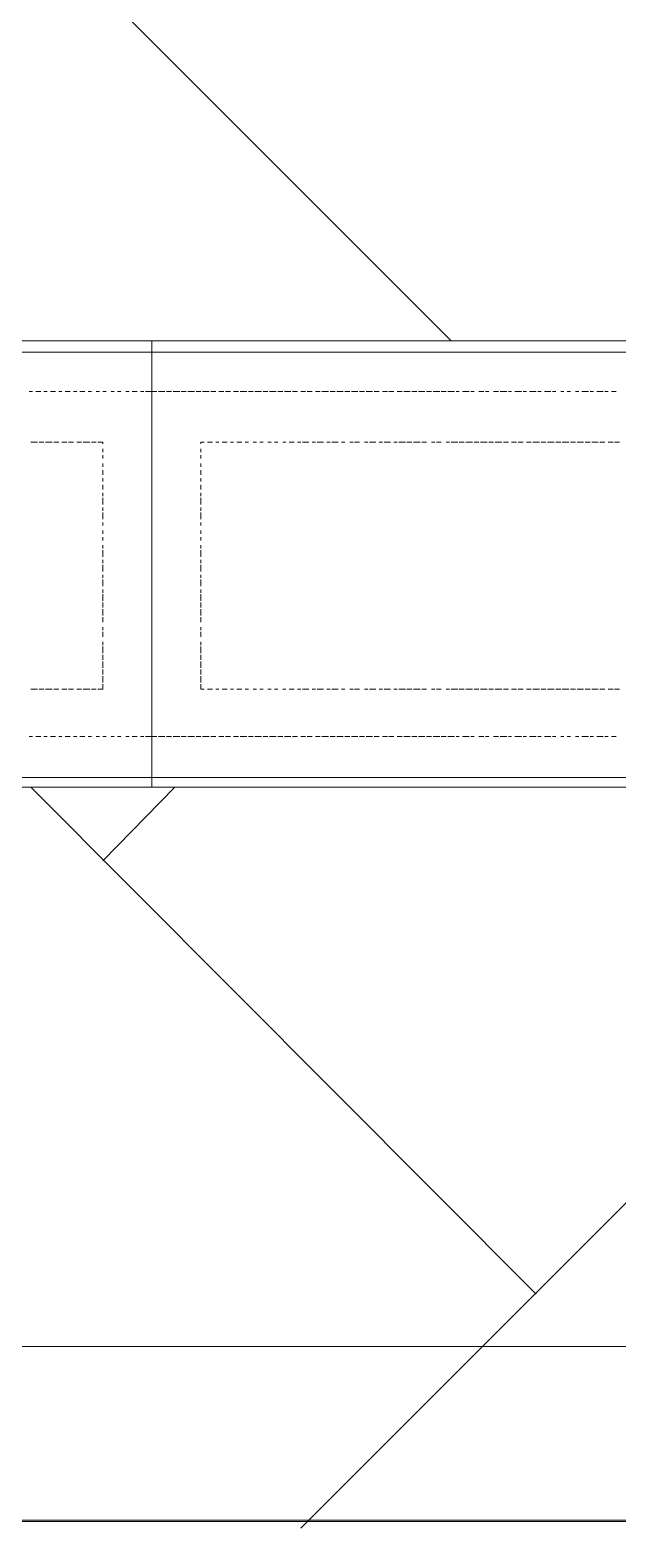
# Model space of a CAD drawing. Header units: millimetres. Extents: x 2928 to 3112, y 1220 to 1280.
# Drawn here: x 2944.631 to 2945.23, y 1264.538 to 1266.071 of the extents above; entities that cross this region are included whole.
import ezdxf

# ---------------------------------------------------------------- set-up
doc = ezdxf.new("R2010")
doc.units = ezdxf.units.MM

msp = doc.modelspace()

# ---------------------------------------------------------------- linework, layer by layer
at = {"color": 9, "linetype": 'Continuous', "lineweight": 13, "true_color": 0xbababa}
for points in [[(2945.0597, 1265.75397), (2943.82135, 1266.99232), (2943.82135, 1266.99232)], [(2945.14637, 1264.78229), (2944.63136, 1265.29896), (2944.63136, 1265.29896)], [(2944.7047, 1265.22396), (2944.77803, 1265.29896), (2944.77803, 1265.29896)], [(2944.90637, 1264.54395), (2945.66138, 1265.29896), (2945.66138, 1265.29896)]]:
    msp.add_lwpolyline(points, dxfattribs=at)
at = {"color": 7, "linetype": 'Continuous', "lineweight": 20, "true_color": 0x000007}
for points in [[(2942.73967, 1265.75397), (2944.7547, 1265.75397), (2944.7547, 1265.29896), (2942.73967, 1265.29896)], [(2944.7547, 1265.75397), (2946.7714, 1265.75397), (2946.7714, 1265.29896), (2944.7547, 1265.29896)]]:
    msp.add_lwpolyline(points, close=True, dxfattribs=at)
at = {"color": 253, "linetype": 'Continuous', "lineweight": 5, "true_color": 0x9a9a9a}
for points in [[(2942.73967, 1265.7423), (2944.7547, 1265.7423), (2944.7547, 1265.7423)], [(2944.7547, 1265.7423), (2946.7714, 1265.7423), (2946.7714, 1265.7423)], [(2942.73967, 1265.30896), (2944.7547, 1265.30896), (2944.7547, 1265.30896)], [(2944.7547, 1265.30896), (2946.7714, 1265.30896), (2946.7714, 1265.30896)], [(2954.67317, 1264.72896), (2939.59296, 1264.72896), (2939.59296, 1264.72896)]]:
    msp.add_lwpolyline(points, dxfattribs=at)
at = {"color": 252, "linetype": 'Continuous', "lineweight": 13, "true_color": 0x989898}
for points in [[(2944.6297, 1265.7023), (2944.63303, 1265.7023), (2944.63303, 1265.7023)], [(2944.63636, 1265.7023), (2944.64136, 1265.7023), (2944.64136, 1265.7023)], [(2944.6447, 1265.7023), (2944.64803, 1265.7023), (2944.64803, 1265.7023)], [(2944.65136, 1265.7023), (2944.65636, 1265.7023), (2944.65636, 1265.7023)], [(2944.6597, 1265.7023), (2944.66303, 1265.7023), (2944.66303, 1265.7023)], [(2944.66637, 1265.7023), (2944.67137, 1265.7023), (2944.67137, 1265.7023)], [(2944.6747, 1265.7023), (2944.67803, 1265.7023), (2944.67803, 1265.7023)], [(2944.68137, 1265.7023), (2944.68637, 1265.7023), (2944.68637, 1265.7023)], [(2944.6897, 1265.7023), (2944.69303, 1265.7023), (2944.69303, 1265.7023)], [(2944.69803, 1265.7023), (2944.70137, 1265.7023), (2944.70137, 1265.7023)], [(2944.7047, 1265.7023), (2944.70803, 1265.7023), (2944.70803, 1265.7023)], [(2944.71303, 1265.7023), (2944.71637, 1265.7023), (2944.71637, 1265.7023)], [(2944.7197, 1265.7023), (2944.72303, 1265.7023), (2944.72303, 1265.7023)], [(2944.72803, 1265.7023), (2944.73137, 1265.7023), (2944.73137, 1265.7023)], [(2944.7347, 1265.7023), (2944.7397, 1265.7023), (2944.7397, 1265.7023)], [(2944.74303, 1265.7023), (2944.74637, 1265.7023), (2944.74637, 1265.7023)], [(2944.74803, 1265.7023), (2944.7547, 1265.7023), (2944.7547, 1265.7023)], [(2944.7547, 1265.7023), (2944.7597, 1265.7023), (2944.7597, 1265.7023)], [(2944.76137, 1265.7023), (2944.76803, 1265.7023), (2944.76803, 1265.7023)], [(2944.7697, 1265.7023), (2944.7747, 1265.7023), (2944.7747, 1265.7023)], [(2944.77637, 1265.7023), (2944.78303, 1265.7023), (2944.78303, 1265.7023)], [(2944.7847, 1265.7023), (2944.7897, 1265.7023), (2944.7897, 1265.7023)], [(2944.79137, 1265.7023), (2944.79803, 1265.7023), (2944.79803, 1265.7023)], [(2944.7997, 1265.7023), (2944.8047, 1265.7023), (2944.8047, 1265.7023)], [(2944.80637, 1265.7023), (2944.81303, 1265.7023), (2944.81303, 1265.7023)], [(2944.8147, 1265.7023), (2944.8197, 1265.7023), (2944.8197, 1265.7023)], [(2944.82303, 1265.7023), (2944.82803, 1265.7023), (2944.82803, 1265.7023)], [(2944.8297, 1265.7023), (2944.8347, 1265.7023), (2944.8347, 1265.7023)], [(2944.83803, 1265.7023), (2944.84303, 1265.7023), (2944.84303, 1265.7023)], [(2944.8447, 1265.7023), (2944.85137, 1265.7023), (2944.85137, 1265.7023)], [(2944.85303, 1265.7023), (2944.85803, 1265.7023), (2944.85803, 1265.7023)], [(2944.8597, 1265.7023), (2944.86637, 1265.7023), (2944.86637, 1265.7023)], [(2944.86803, 1265.7023), (2944.87303, 1265.7023), (2944.87303, 1265.7023)], [(2944.8747, 1265.7023), (2944.88137, 1265.7023), (2944.88137, 1265.7023)], [(2944.88303, 1265.7023), (2944.88803, 1265.7023), (2944.88803, 1265.7023)], [(2944.8897, 1265.7023), (2944.89637, 1265.7023), (2944.89637, 1265.7023)], [(2944.89804, 1265.7023), (2944.90304, 1265.7023), (2944.90304, 1265.7023)], [(2944.90637, 1265.7023), (2944.91137, 1265.7023), (2944.91137, 1265.7023)], [(2944.91304, 1265.7023), (2944.91804, 1265.7023), (2944.91804, 1265.7023)], [(2944.92137, 1265.7023), (2944.92637, 1265.7023), (2944.92637, 1265.7023)], [(2944.92804, 1265.7023), (2944.9347, 1265.7023), (2944.9347, 1265.7023)], [(2944.93637, 1265.7023), (2944.94137, 1265.7023), (2944.94137, 1265.7023)], [(2944.94304, 1265.7023), (2944.9497, 1265.7023), (2944.9497, 1265.7023)], [(2944.95137, 1265.7023), (2944.95637, 1265.7023), (2944.95637, 1265.7023)], [(2944.95804, 1265.7023), (2944.9647, 1265.7023), (2944.9647, 1265.7023)], [(2944.96637, 1265.7023), (2944.97137, 1265.7023), (2944.97137, 1265.7023)], [(2944.97304, 1265.7023), (2944.9797, 1265.7023), (2944.9797, 1265.7023)], [(2944.98137, 1265.7023), (2944.98637, 1265.7023), (2944.98637, 1265.7023)], [(2944.9897, 1265.7023), (2944.9947, 1265.7023), (2944.9947, 1265.7023)], [(2944.99637, 1265.7023), (2945.00137, 1265.7023), (2945.00137, 1265.7023)], [(2945.0047, 1265.7023), (2945.0097, 1265.7023), (2945.0097, 1265.7023)], [(2945.01137, 1265.7023), (2945.01804, 1265.7023), (2945.01804, 1265.7023)], [(2945.0197, 1265.7023), (2945.0247, 1265.7023), (2945.0247, 1265.7023)], [(2945.02637, 1265.7023), (2945.03304, 1265.7023), (2945.03304, 1265.7023)], [(2945.0347, 1265.7023), (2945.0397, 1265.7023), (2945.0397, 1265.7023)], [(2945.04137, 1265.7023), (2945.04804, 1265.7023), (2945.04804, 1265.7023)], [(2945.0497, 1265.7023), (2945.0547, 1265.7023), (2945.0547, 1265.7023)], [(2945.05637, 1265.7023), (2945.06304, 1265.7023), (2945.06304, 1265.7023)], [(2945.0647, 1265.7023), (2945.06804, 1265.7023), (2945.06804, 1265.7023)], [(2945.07137, 1265.7023), (2945.07804, 1265.7023), (2945.07804, 1265.7023)], [(2945.0797, 1265.7023), (2945.08304, 1265.7023), (2945.08304, 1265.7023)], [(2945.08804, 1265.7023), (2945.09304, 1265.7023), (2945.09304, 1265.7023)], [(2945.0947, 1265.7023), (2945.09804, 1265.7023), (2945.09804, 1265.7023)], [(2945.10304, 1265.7023), (2945.10804, 1265.7023), (2945.10804, 1265.7023)], [(2945.1097, 1265.7023), (2945.11637, 1265.7023), (2945.11637, 1265.7023)], [(2945.11804, 1265.7023), (2945.12137, 1265.7023), (2945.12137, 1265.7023)], [(2945.1247, 1265.7023), (2945.13137, 1265.7023), (2945.13137, 1265.7023)], [(2945.13304, 1265.7023), (2945.13637, 1265.7023), (2945.13637, 1265.7023)], [(2945.13971, 1265.7023), (2945.14637, 1265.7023), (2945.14637, 1265.7023)], [(2945.14804, 1265.7023), (2945.15137, 1265.7023), (2945.15137, 1265.7023)], [(2945.15471, 1265.7023), (2945.16137, 1265.7023), (2945.16137, 1265.7023)], [(2945.16304, 1265.7023), (2945.16637, 1265.7023), (2945.16637, 1265.7023)], [(2945.17137, 1265.7023), (2945.17471, 1265.7023), (2945.17471, 1265.7023)], [(2945.17804, 1265.7023), (2945.18137, 1265.7023), (2945.18137, 1265.7023)], [(2945.18637, 1265.7023), (2945.18971, 1265.7023), (2945.18971, 1265.7023)], [(2945.19304, 1265.7023), (2945.19971, 1265.7023), (2945.19971, 1265.7023)], [(2945.20137, 1265.7023), (2945.20471, 1265.7023), (2945.20471, 1265.7023)], [(2945.20804, 1265.7023), (2945.21471, 1265.7023), (2945.21471, 1265.7023)], [(2945.21637, 1265.7023), (2945.21971, 1265.7023), (2945.21971, 1265.7023)], [(2945.22304, 1265.7023), (2945.22804, 1265.7023), (2945.22804, 1265.7023)], [(2944.63136, 1265.65064), (2944.63803, 1265.65064), (2944.63803, 1265.65064)], [(2944.6397, 1265.65064), (2944.6447, 1265.65064), (2944.6447, 1265.65064)], [(2944.64636, 1265.65064), (2944.65303, 1265.65064), (2944.65303, 1265.65064)], [(2944.6547, 1265.65064), (2944.6597, 1265.65064), (2944.6597, 1265.65064)], [(2944.66303, 1265.65064), (2944.66803, 1265.65064), (2944.66803, 1265.65064)], [(2944.6697, 1265.65064), (2944.6747, 1265.65064), (2944.6747, 1265.65064)], [(2944.67803, 1265.65064), (2944.68303, 1265.65064), (2944.68303, 1265.65064)], [(2944.6847, 1265.65064), (2944.69137, 1265.65064), (2944.69137, 1265.65064)], [(2944.69303, 1265.65064), (2944.69803, 1265.65064), (2944.69803, 1265.65064)], [(2944.6997, 1265.65064), (2944.7047, 1265.65064), (2944.7047, 1265.65064)], [(2944.7047, 1265.65064), (2944.7047, 1265.64897), (2944.7047, 1265.64897)], [(2944.8047, 1265.64897), (2944.8047, 1265.65064), (2944.80803, 1265.65064)], [(2944.81137, 1265.65064), (2944.81637, 1265.65064), (2944.81637, 1265.65064)], [(2944.8197, 1265.65064), (2944.82303, 1265.65064), (2944.82303, 1265.65064)], [(2944.82637, 1265.65064), (2944.83137, 1265.65064), (2944.83137, 1265.65064)], [(2944.8347, 1265.65064), (2944.83803, 1265.65064), (2944.83803, 1265.65064)], [(2944.84137, 1265.65064), (2944.84637, 1265.65064), (2944.84637, 1265.65064)], [(2944.8497, 1265.65064), (2944.85303, 1265.65064), (2944.85303, 1265.65064)], [(2944.85803, 1265.65064), (2944.86137, 1265.65064), (2944.86137, 1265.65064)], [(2944.8647, 1265.65064), (2944.86803, 1265.65064), (2944.86803, 1265.65064)], [(2944.87303, 1265.65064), (2944.87637, 1265.65064), (2944.87637, 1265.65064)], [(2944.8797, 1265.65064), (2944.88303, 1265.65064), (2944.88303, 1265.65064)], [(2944.88803, 1265.65064), (2944.89137, 1265.65064), (2944.89137, 1265.65064)], [(2944.8947, 1265.65064), (2944.8997, 1265.65064), (2944.8997, 1265.65064)], [(2944.90304, 1265.65064), (2944.90637, 1265.65064), (2944.90637, 1265.65064)], [(2944.90804, 1265.65064), (2944.9147, 1265.65064), (2944.9147, 1265.65064)], [(2944.91804, 1265.65064), (2944.92137, 1265.65064), (2944.92137, 1265.65064)], [(2944.92304, 1265.65064), (2944.9297, 1265.65064), (2944.9297, 1265.65064)], [(2944.93304, 1265.65064), (2944.93637, 1265.65064), (2944.93637, 1265.65064)], [(2944.93804, 1265.65064), (2944.9447, 1265.65064), (2944.9447, 1265.65064)], [(2944.94804, 1265.65064), (2944.95137, 1265.65064), (2944.95137, 1265.65064)], [(2944.95637, 1265.65064), (2944.9597, 1265.65064), (2944.9597, 1265.65064)], [(2944.96137, 1265.65064), (2944.96637, 1265.65064), (2944.96637, 1265.65064)], [(2944.97137, 1265.65064), (2944.9747, 1265.65064), (2944.9747, 1265.65064)], [(2944.97637, 1265.65064), (2944.98304, 1265.65064), (2944.98304, 1265.65064)], [(2944.98637, 1265.65064), (2944.9897, 1265.65064), (2944.9897, 1265.65064)], [(2944.99137, 1265.65064), (2944.99804, 1265.65064), (2944.99804, 1265.65064)], [(2945.00137, 1265.65064), (2945.0047, 1265.65064), (2945.0047, 1265.65064)], [(2945.00637, 1265.65064), (2945.01304, 1265.65064), (2945.01304, 1265.65064)], [(2945.0147, 1265.65064), (2945.0197, 1265.65064), (2945.0197, 1265.65064)], [(2945.02137, 1265.65064), (2945.02804, 1265.65064), (2945.02804, 1265.65064)], [(2945.0297, 1265.65064), (2945.0347, 1265.65064), (2945.0347, 1265.65064)], [(2945.0397, 1265.65064), (2945.04304, 1265.65064), (2945.04304, 1265.65064)], [(2945.0447, 1265.65064), (2945.0497, 1265.65064), (2945.0497, 1265.65064)], [(2945.0547, 1265.65064), (2945.05804, 1265.65064), (2945.05804, 1265.65064)], [(2945.0597, 1265.65064), (2945.06637, 1265.65064), (2945.06637, 1265.65064)], [(2945.06804, 1265.65064), (2945.07304, 1265.65064), (2945.07304, 1265.65064)], [(2945.0747, 1265.65064), (2945.08137, 1265.65064), (2945.08137, 1265.65064)], [(2945.08304, 1265.65064), (2945.08804, 1265.65064), (2945.08804, 1265.65064)], [(2945.0897, 1265.65064), (2945.09637, 1265.65064), (2945.09637, 1265.65064)], [(2945.09804, 1265.65064), (2945.10304, 1265.65064), (2945.10304, 1265.65064)], [(2945.1047, 1265.65064), (2945.11137, 1265.65064), (2945.11137, 1265.65064)], [(2945.11304, 1265.65064), (2945.11804, 1265.65064), (2945.11804, 1265.65064)], [(2945.12137, 1265.65064), (2945.12637, 1265.65064), (2945.12637, 1265.65064)], [(2945.12804, 1265.65064), (2945.13304, 1265.65064), (2945.13304, 1265.65064)], [(2945.13637, 1265.65064), (2945.14137, 1265.65064), (2945.14137, 1265.65064)], [(2945.14304, 1265.65064), (2945.14971, 1265.65064), (2945.14971, 1265.65064)], [(2945.15137, 1265.65064), (2945.15637, 1265.65064), (2945.15637, 1265.65064)], [(2945.15804, 1265.65064), (2945.16471, 1265.65064), (2945.16471, 1265.65064)], [(2945.16637, 1265.65064), (2945.17137, 1265.65064), (2945.17137, 1265.65064)], [(2945.17304, 1265.65064), (2945.17971, 1265.65064), (2945.17971, 1265.65064)], [(2945.18137, 1265.65064), (2945.18637, 1265.65064), (2945.18637, 1265.65064)], [(2945.18804, 1265.65064), (2945.19471, 1265.65064), (2945.19471, 1265.65064)], [(2945.19637, 1265.65064), (2945.20137, 1265.65064), (2945.20137, 1265.65064)], [(2945.20304, 1265.65064), (2945.20971, 1265.65064), (2945.20971, 1265.65064)], [(2945.21137, 1265.65064), (2945.21637, 1265.65064), (2945.21637, 1265.65064)], [(2945.21971, 1265.65064), (2945.22471, 1265.65064), (2945.22471, 1265.65064)], [(2945.22637, 1265.65064), (2945.23137, 1265.65064), (2945.23137, 1265.65064)], [(2944.7047, 1265.64397), (2944.7047, 1265.64064), (2944.7047, 1265.64064)], [(2944.7047, 1265.6373), (2944.7047, 1265.63397), (2944.7047, 1265.63397)], [(2944.8047, 1265.64064), (2944.8047, 1265.64397), (2944.8047, 1265.64397)], [(2944.8047, 1265.63397), (2944.8047, 1265.6373), (2944.8047, 1265.6373)], [(2944.7047, 1265.62897), (2944.7047, 1265.62564), (2944.7047, 1265.62564)], [(2944.7047, 1265.6223), (2944.7047, 1265.6173), (2944.7047, 1265.6173)], [(2944.8047, 1265.62564), (2944.8047, 1265.62897), (2944.8047, 1265.62897)], [(2944.8047, 1265.6173), (2944.8047, 1265.6223), (2944.8047, 1265.6223)], [(2944.7047, 1265.61397), (2944.7047, 1265.61064), (2944.7047, 1265.61064)], [(2944.7047, 1265.6073), (2944.7047, 1265.6023), (2944.7047, 1265.6023)], [(2944.8047, 1265.61064), (2944.8047, 1265.61397), (2944.8047, 1265.61397)], [(2944.8047, 1265.6023), (2944.8047, 1265.6073), (2944.8047, 1265.6073)], [(2944.7047, 1265.59897), (2944.7047, 1265.59564), (2944.7047, 1265.59564)], [(2944.7047, 1265.59397), (2944.7047, 1265.5873), (2944.7047, 1265.5873)], [(2944.8047, 1265.59564), (2944.8047, 1265.59897), (2944.8047, 1265.59897)], [(2944.8047, 1265.5873), (2944.8047, 1265.59397), (2944.8047, 1265.59397)], [(2944.7047, 1265.58397), (2944.7047, 1265.58064), (2944.7047, 1265.58064)], [(2944.7047, 1265.57897), (2944.7047, 1265.5723), (2944.7047, 1265.5723)], [(2944.8047, 1265.58064), (2944.8047, 1265.58397), (2944.8047, 1265.58397)], [(2944.8047, 1265.5723), (2944.8047, 1265.57897), (2944.8047, 1265.57897)], [(2944.7047, 1265.56897), (2944.7047, 1265.56564), (2944.7047, 1265.56564)], [(2944.7047, 1265.56063), (2944.7047, 1265.5573), (2944.7047, 1265.5573)], [(2944.8047, 1265.56564), (2944.8047, 1265.56897), (2944.8047, 1265.56897)], [(2944.8047, 1265.5573), (2944.8047, 1265.56063), (2944.8047, 1265.56063)], [(2944.7047, 1265.55397), (2944.7047, 1265.55063), (2944.7047, 1265.55063)], [(2944.7047, 1265.54563), (2944.7047, 1265.5423), (2944.7047, 1265.5423)], [(2944.7047, 1265.54063), (2944.7047, 1265.53397), (2944.7047, 1265.53397)], [(2944.8047, 1265.55063), (2944.8047, 1265.55397), (2944.8047, 1265.55397)], [(2944.8047, 1265.5423), (2944.8047, 1265.54563), (2944.8047, 1265.54563)], [(2944.8047, 1265.53397), (2944.8047, 1265.54063), (2944.8047, 1265.54063)], [(2944.7047, 1265.53063), (2944.7047, 1265.5273), (2944.7047, 1265.5273)], [(2944.7047, 1265.52563), (2944.7047, 1265.51897), (2944.7047, 1265.51897)], [(2944.8047, 1265.5273), (2944.8047, 1265.53063), (2944.8047, 1265.53063)], [(2944.8047, 1265.51897), (2944.8047, 1265.52563), (2944.8047, 1265.52563)], [(2944.7047, 1265.51563), (2944.7047, 1265.5123), (2944.7047, 1265.5123)], [(2944.7047, 1265.51063), (2944.7047, 1265.50397), (2944.7047, 1265.50397)], [(2944.8047, 1265.5123), (2944.8047, 1265.51563), (2944.8047, 1265.51563)], [(2944.8047, 1265.50397), (2944.8047, 1265.51063), (2944.8047, 1265.51063)], [(2944.7047, 1265.50063), (2944.7047, 1265.4973), (2944.7047, 1265.4973)], [(2944.7047, 1265.49563), (2944.7047, 1265.48897), (2944.7047, 1265.48897)], [(2944.8047, 1265.4973), (2944.8047, 1265.50063), (2944.8047, 1265.50063)], [(2944.8047, 1265.48897), (2944.8047, 1265.49563), (2944.8047, 1265.49563)], [(2944.7047, 1265.4873), (2944.7047, 1265.4823), (2944.7047, 1265.4823)], [(2944.7047, 1265.48063), (2944.7047, 1265.47397), (2944.7047, 1265.47397)], [(2944.8047, 1265.4823), (2944.8047, 1265.4873), (2944.8047, 1265.4873)], [(2944.8047, 1265.47397), (2944.8047, 1265.48063), (2944.8047, 1265.48063)], [(2944.7047, 1265.4723), (2944.7047, 1265.4673), (2944.7047, 1265.4673)], [(2944.8047, 1265.4673), (2944.8047, 1265.4723), (2944.8047, 1265.4723)], [(2944.7047, 1265.4623), (2944.7047, 1265.45897), (2944.7047, 1265.45897)], [(2944.7047, 1265.4573), (2944.7047, 1265.4523), (2944.7047, 1265.4523)], [(2944.8047, 1265.45897), (2944.8047, 1265.4623), (2944.8047, 1265.4623)], [(2944.8047, 1265.4523), (2944.8047, 1265.4573), (2944.8047, 1265.4573)], [(2944.7047, 1265.4473), (2944.7047, 1265.44397), (2944.7047, 1265.44397)], [(2944.7047, 1265.4423), (2944.7047, 1265.43563), (2944.7047, 1265.43563)], [(2944.7047, 1265.43397), (2944.7047, 1265.42897), (2944.7047, 1265.42897)], [(2944.8047, 1265.44397), (2944.8047, 1265.4473), (2944.8047, 1265.4473)], [(2944.8047, 1265.43563), (2944.8047, 1265.4423), (2944.8047, 1265.4423)], [(2944.8047, 1265.42897), (2944.8047, 1265.43397), (2944.8047, 1265.43397)], [(2944.7047, 1265.4273), (2944.7047, 1265.42063), (2944.7047, 1265.42063)], [(2944.7047, 1265.41897), (2944.7047, 1265.41397), (2944.7047, 1265.41397)], [(2944.8047, 1265.42063), (2944.8047, 1265.4273), (2944.8047, 1265.4273)], [(2944.8047, 1265.41397), (2944.8047, 1265.41897), (2944.8047, 1265.41897)], [(2944.7047, 1265.40397), (2944.7047, 1265.39897), (2944.6997, 1265.39897)], [(2944.7047, 1265.4123), (2944.7047, 1265.40563), (2944.7047, 1265.40563)], [(2944.8047, 1265.40563), (2944.8047, 1265.4123), (2944.8047, 1265.4123)], [(2944.80803, 1265.39897), (2944.8047, 1265.39897), (2944.8047, 1265.40397)], [(2944.63803, 1265.39897), (2944.63136, 1265.39897), (2944.63136, 1265.39897)], [(2944.6447, 1265.39897), (2944.6397, 1265.39897), (2944.6397, 1265.39897)], [(2944.65303, 1265.39897), (2944.64636, 1265.39897), (2944.64636, 1265.39897)], [(2944.6597, 1265.39897), (2944.6547, 1265.39897), (2944.6547, 1265.39897)], [(2944.66803, 1265.39897), (2944.66303, 1265.39897), (2944.66303, 1265.39897)], [(2944.6747, 1265.39897), (2944.6697, 1265.39897), (2944.6697, 1265.39897)], [(2944.68303, 1265.39897), (2944.67803, 1265.39897), (2944.67803, 1265.39897)], [(2944.69137, 1265.39897), (2944.6847, 1265.39897), (2944.6847, 1265.39897)], [(2944.69803, 1265.39897), (2944.69303, 1265.39897), (2944.69303, 1265.39897)], [(2944.81637, 1265.39897), (2944.81137, 1265.39897), (2944.81137, 1265.39897)], [(2944.82303, 1265.39897), (2944.8197, 1265.39897), (2944.8197, 1265.39897)], [(2944.83137, 1265.39897), (2944.82637, 1265.39897), (2944.82637, 1265.39897)], [(2944.83803, 1265.39897), (2944.8347, 1265.39897), (2944.8347, 1265.39897)], [(2944.84637, 1265.39897), (2944.84137, 1265.39897), (2944.84137, 1265.39897)], [(2944.85303, 1265.39897), (2944.8497, 1265.39897), (2944.8497, 1265.39897)], [(2944.86137, 1265.39897), (2944.85803, 1265.39897), (2944.85803, 1265.39897)], [(2944.86803, 1265.39897), (2944.8647, 1265.39897), (2944.8647, 1265.39897)], [(2944.87637, 1265.39897), (2944.87303, 1265.39897), (2944.87303, 1265.39897)], [(2944.88303, 1265.39897), (2944.8797, 1265.39897), (2944.8797, 1265.39897)], [(2944.89137, 1265.39897), (2944.88803, 1265.39897), (2944.88803, 1265.39897)], [(2944.8997, 1265.39897), (2944.8947, 1265.39897), (2944.8947, 1265.39897)], [(2944.90637, 1265.39897), (2944.90304, 1265.39897), (2944.90304, 1265.39897)], [(2944.9147, 1265.39897), (2944.90804, 1265.39897), (2944.90804, 1265.39897)], [(2944.92137, 1265.39897), (2944.91804, 1265.39897), (2944.91804, 1265.39897)], [(2944.9297, 1265.39897), (2944.92304, 1265.39897), (2944.92304, 1265.39897)], [(2944.93637, 1265.39897), (2944.93304, 1265.39897), (2944.93304, 1265.39897)], [(2944.9447, 1265.39897), (2944.93804, 1265.39897), (2944.93804, 1265.39897)], [(2944.95137, 1265.39897), (2944.94804, 1265.39897), (2944.94804, 1265.39897)], [(2944.9597, 1265.39897), (2944.95637, 1265.39897), (2944.95637, 1265.39897)], [(2944.96637, 1265.39897), (2944.96137, 1265.39897), (2944.96137, 1265.39897)], [(2944.9747, 1265.39897), (2944.97137, 1265.39897), (2944.97137, 1265.39897)], [(2944.98304, 1265.39897), (2944.97637, 1265.39897), (2944.97637, 1265.39897)], [(2944.9897, 1265.39897), (2944.98637, 1265.39897), (2944.98637, 1265.39897)], [(2944.99804, 1265.39897), (2944.99137, 1265.39897), (2944.99137, 1265.39897)], [(2945.0047, 1265.39897), (2945.00137, 1265.39897), (2945.00137, 1265.39897)], [(2945.01304, 1265.39897), (2945.00637, 1265.39897), (2945.00637, 1265.39897)], [(2945.0197, 1265.39897), (2945.0147, 1265.39897), (2945.0147, 1265.39897)], [(2945.02804, 1265.39897), (2945.02137, 1265.39897), (2945.02137, 1265.39897)], [(2945.0347, 1265.39897), (2945.0297, 1265.39897), (2945.0297, 1265.39897)], [(2945.04304, 1265.39897), (2945.0397, 1265.39897), (2945.0397, 1265.39897)], [(2945.0497, 1265.39897), (2945.0447, 1265.39897), (2945.0447, 1265.39897)], [(2945.05804, 1265.39897), (2945.0547, 1265.39897), (2945.0547, 1265.39897)], [(2945.06637, 1265.39897), (2945.0597, 1265.39897), (2945.0597, 1265.39897)], [(2945.07304, 1265.39897), (2945.06804, 1265.39897), (2945.06804, 1265.39897)], [(2945.08137, 1265.39897), (2945.0747, 1265.39897), (2945.0747, 1265.39897)], [(2945.08804, 1265.39897), (2945.08304, 1265.39897), (2945.08304, 1265.39897)], [(2945.09637, 1265.39897), (2945.0897, 1265.39897), (2945.0897, 1265.39897)], [(2945.10304, 1265.39897), (2945.09804, 1265.39897), (2945.09804, 1265.39897)], [(2945.11137, 1265.39897), (2945.1047, 1265.39897), (2945.1047, 1265.39897)], [(2945.11804, 1265.39897), (2945.11304, 1265.39897), (2945.11304, 1265.39897)], [(2945.12637, 1265.39897), (2945.12137, 1265.39897), (2945.12137, 1265.39897)], [(2945.13304, 1265.39897), (2945.12804, 1265.39897), (2945.12804, 1265.39897)], [(2945.14137, 1265.39897), (2945.13637, 1265.39897), (2945.13637, 1265.39897)], [(2945.14971, 1265.39897), (2945.14304, 1265.39897), (2945.14304, 1265.39897)], [(2945.15637, 1265.39897), (2945.15137, 1265.39897), (2945.15137, 1265.39897)], [(2945.16471, 1265.39897), (2945.15804, 1265.39897), (2945.15804, 1265.39897)], [(2945.17137, 1265.39897), (2945.16637, 1265.39897), (2945.16637, 1265.39897)], [(2945.17971, 1265.39897), (2945.17304, 1265.39897), (2945.17304, 1265.39897)], [(2945.18637, 1265.39897), (2945.18137, 1265.39897), (2945.18137, 1265.39897)], [(2945.19471, 1265.39897), (2945.18804, 1265.39897), (2945.18804, 1265.39897)], [(2945.20137, 1265.39897), (2945.19637, 1265.39897), (2945.19637, 1265.39897)], [(2945.20971, 1265.39897), (2945.20304, 1265.39897), (2945.20304, 1265.39897)], [(2945.21637, 1265.39897), (2945.21137, 1265.39897), (2945.21137, 1265.39897)], [(2945.22471, 1265.39897), (2945.21971, 1265.39897), (2945.21971, 1265.39897)], [(2945.23137, 1265.39897), (2945.22637, 1265.39897), (2945.22637, 1265.39897)], [(2944.63303, 1265.35063), (2944.6297, 1265.35063), (2944.6297, 1265.35063)], [(2944.64136, 1265.35063), (2944.63636, 1265.35063), (2944.63636, 1265.35063)], [(2944.64803, 1265.35063), (2944.6447, 1265.35063), (2944.6447, 1265.35063)], [(2944.65636, 1265.35063), (2944.65136, 1265.35063), (2944.65136, 1265.35063)], [(2944.66303, 1265.35063), (2944.6597, 1265.35063), (2944.6597, 1265.35063)], [(2944.67137, 1265.35063), (2944.66637, 1265.35063), (2944.66637, 1265.35063)], [(2944.67803, 1265.35063), (2944.6747, 1265.35063), (2944.6747, 1265.35063)], [(2944.68637, 1265.35063), (2944.68137, 1265.35063), (2944.68137, 1265.35063)], [(2944.69303, 1265.35063), (2944.6897, 1265.35063), (2944.6897, 1265.35063)], [(2944.70137, 1265.35063), (2944.69803, 1265.35063), (2944.69803, 1265.35063)], [(2944.70803, 1265.35063), (2944.7047, 1265.35063), (2944.7047, 1265.35063)], [(2944.71637, 1265.35063), (2944.71303, 1265.35063), (2944.71303, 1265.35063)], [(2944.72303, 1265.35063), (2944.7197, 1265.35063), (2944.7197, 1265.35063)], [(2944.73137, 1265.35063), (2944.72803, 1265.35063), (2944.72803, 1265.35063)], [(2944.7397, 1265.35063), (2944.7347, 1265.35063), (2944.7347, 1265.35063)], [(2944.74637, 1265.35063), (2944.74303, 1265.35063), (2944.74303, 1265.35063)], [(2944.7547, 1265.35063), (2944.74803, 1265.35063), (2944.74803, 1265.35063)], [(2944.7597, 1265.35063), (2944.7547, 1265.35063), (2944.7547, 1265.35063)], [(2944.76803, 1265.35063), (2944.76137, 1265.35063), (2944.76137, 1265.35063)], [(2944.7747, 1265.35063), (2944.7697, 1265.35063), (2944.7697, 1265.35063)], [(2944.78303, 1265.35063), (2944.77637, 1265.35063), (2944.77637, 1265.35063)], [(2944.7897, 1265.35063), (2944.7847, 1265.35063), (2944.7847, 1265.35063)], [(2944.79803, 1265.35063), (2944.79137, 1265.35063), (2944.79137, 1265.35063)], [(2944.8047, 1265.35063), (2944.7997, 1265.35063), (2944.7997, 1265.35063)], [(2944.81303, 1265.35063), (2944.80637, 1265.35063), (2944.80637, 1265.35063)], [(2944.8197, 1265.35063), (2944.8147, 1265.35063), (2944.8147, 1265.35063)], [(2944.82803, 1265.35063), (2944.82303, 1265.35063), (2944.82303, 1265.35063)], [(2944.8347, 1265.35063), (2944.8297, 1265.35063), (2944.8297, 1265.35063)], [(2944.84303, 1265.35063), (2944.83803, 1265.35063), (2944.83803, 1265.35063)], [(2944.85137, 1265.35063), (2944.8447, 1265.35063), (2944.8447, 1265.35063)], [(2944.85803, 1265.35063), (2944.85303, 1265.35063), (2944.85303, 1265.35063)], [(2944.86637, 1265.35063), (2944.8597, 1265.35063), (2944.8597, 1265.35063)], [(2944.87303, 1265.35063), (2944.86803, 1265.35063), (2944.86803, 1265.35063)], [(2944.88137, 1265.35063), (2944.8747, 1265.35063), (2944.8747, 1265.35063)], [(2944.88803, 1265.35063), (2944.88303, 1265.35063), (2944.88303, 1265.35063)], [(2944.89637, 1265.35063), (2944.8897, 1265.35063), (2944.8897, 1265.35063)], [(2944.90304, 1265.35063), (2944.89804, 1265.35063), (2944.89804, 1265.35063)], [(2944.91137, 1265.35063), (2944.90637, 1265.35063), (2944.90637, 1265.35063)], [(2944.91804, 1265.35063), (2944.91304, 1265.35063), (2944.91304, 1265.35063)], [(2944.92637, 1265.35063), (2944.92137, 1265.35063), (2944.92137, 1265.35063)], [(2944.9347, 1265.35063), (2944.92804, 1265.35063), (2944.92804, 1265.35063)], [(2944.94137, 1265.35063), (2944.93637, 1265.35063), (2944.93637, 1265.35063)], [(2944.9497, 1265.35063), (2944.94304, 1265.35063), (2944.94304, 1265.35063)], [(2944.95637, 1265.35063), (2944.95137, 1265.35063), (2944.95137, 1265.35063)], [(2944.9647, 1265.35063), (2944.95804, 1265.35063), (2944.95804, 1265.35063)], [(2944.97137, 1265.35063), (2944.96637, 1265.35063), (2944.96637, 1265.35063)], [(2944.9797, 1265.35063), (2944.97304, 1265.35063), (2944.97304, 1265.35063)], [(2944.98637, 1265.35063), (2944.98137, 1265.35063), (2944.98137, 1265.35063)], [(2944.9947, 1265.35063), (2944.9897, 1265.35063), (2944.9897, 1265.35063)], [(2945.00137, 1265.35063), (2944.99637, 1265.35063), (2944.99637, 1265.35063)], [(2945.0097, 1265.35063), (2945.0047, 1265.35063), (2945.0047, 1265.35063)], [(2945.01804, 1265.35063), (2945.01137, 1265.35063), (2945.01137, 1265.35063)], [(2945.0247, 1265.35063), (2945.0197, 1265.35063), (2945.0197, 1265.35063)], [(2945.03304, 1265.35063), (2945.02637, 1265.35063), (2945.02637, 1265.35063)], [(2945.0397, 1265.35063), (2945.0347, 1265.35063), (2945.0347, 1265.35063)], [(2945.04804, 1265.35063), (2945.04137, 1265.35063), (2945.04137, 1265.35063)], [(2945.0547, 1265.35063), (2945.0497, 1265.35063), (2945.0497, 1265.35063)], [(2945.06304, 1265.35063), (2945.05637, 1265.35063), (2945.05637, 1265.35063)], [(2945.06804, 1265.35063), (2945.0647, 1265.35063), (2945.0647, 1265.35063)], [(2945.07804, 1265.35063), (2945.07137, 1265.35063), (2945.07137, 1265.35063)], [(2945.08304, 1265.35063), (2945.0797, 1265.35063), (2945.0797, 1265.35063)], [(2945.09304, 1265.35063), (2945.08804, 1265.35063), (2945.08804, 1265.35063)], [(2945.09804, 1265.35063), (2945.0947, 1265.35063), (2945.0947, 1265.35063)], [(2945.10804, 1265.35063), (2945.10304, 1265.35063), (2945.10304, 1265.35063)], [(2945.11637, 1265.35063), (2945.1097, 1265.35063), (2945.1097, 1265.35063)], [(2945.12137, 1265.35063), (2945.11804, 1265.35063), (2945.11804, 1265.35063)], [(2945.13137, 1265.35063), (2945.1247, 1265.35063), (2945.1247, 1265.35063)], [(2945.13637, 1265.35063), (2945.13304, 1265.35063), (2945.13304, 1265.35063)], [(2945.14637, 1265.35063), (2945.13971, 1265.35063), (2945.13971, 1265.35063)], [(2945.15137, 1265.35063), (2945.14804, 1265.35063), (2945.14804, 1265.35063)], [(2945.16137, 1265.35063), (2945.15471, 1265.35063), (2945.15471, 1265.35063)], [(2945.16637, 1265.35063), (2945.16304, 1265.35063), (2945.16304, 1265.35063)], [(2945.17471, 1265.35063), (2945.17137, 1265.35063), (2945.17137, 1265.35063)], [(2945.18137, 1265.35063), (2945.17804, 1265.35063), (2945.17804, 1265.35063)], [(2945.18971, 1265.35063), (2945.18637, 1265.35063), (2945.18637, 1265.35063)], [(2945.19971, 1265.35063), (2945.19304, 1265.35063), (2945.19304, 1265.35063)], [(2945.20471, 1265.35063), (2945.20137, 1265.35063), (2945.20137, 1265.35063)], [(2945.21471, 1265.35063), (2945.20804, 1265.35063), (2945.20804, 1265.35063)], [(2945.21971, 1265.35063), (2945.21637, 1265.35063), (2945.21637, 1265.35063)], [(2945.22804, 1265.35063), (2945.22304, 1265.35063), (2945.22304, 1265.35063)]]:
    msp.add_lwpolyline(points, dxfattribs=at)
at = {"color": 9, "linetype": 'Continuous', "lineweight": 5, "true_color": 0xbababa}
msp.add_lwpolyline([(2938.98795, 1264.55062), (2983.53859, 1264.55062), (2983.53859, 1238.80025)], dxfattribs=at)
at = {"color": 7, "linetype": 'Continuous', "lineweight": 5, "true_color": 0x000007}
msp.add_lwpolyline([(2954.77318, 1264.55229), (2939.49296, 1264.55229), (2939.49296, 1264.55229)], dxfattribs=at)

doc.saveas('drawing.dxf')
